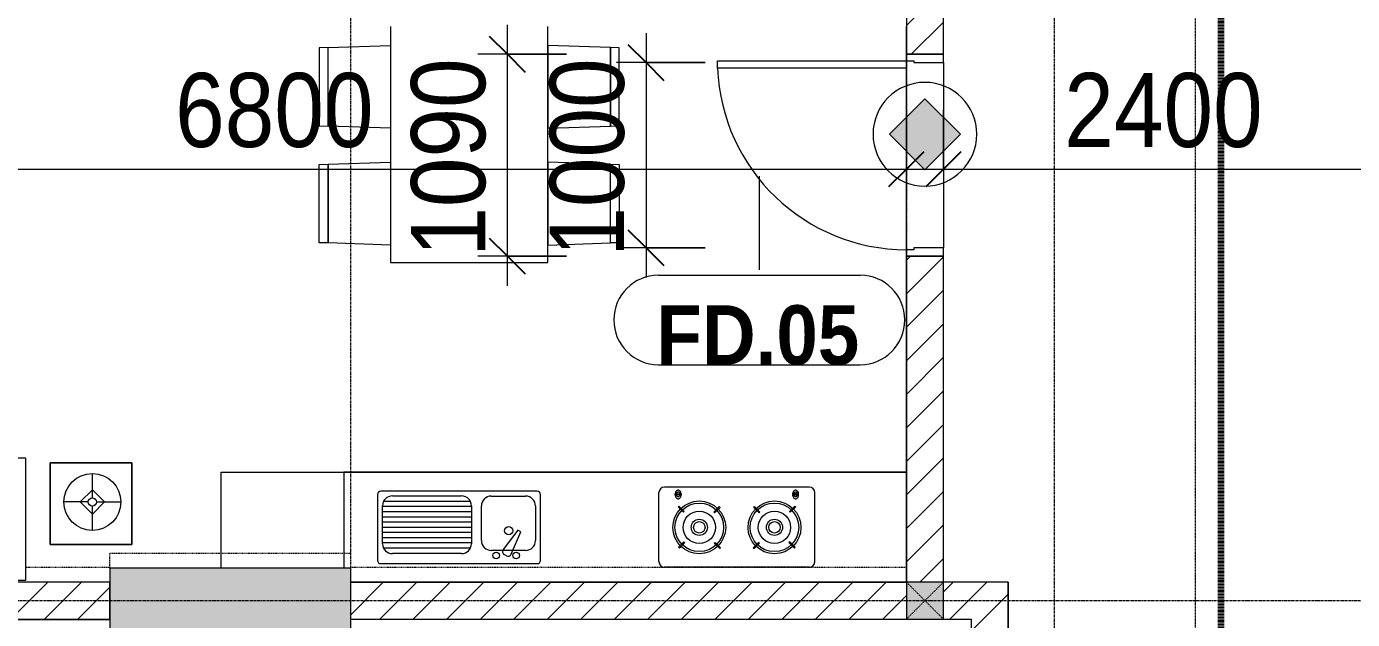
# Model space of a CAD drawing. Header units: millimetres. Extents: x 1591 to 240306, y -15958 to 82755.
# Drawn here: x 48104 to 55262, y 61635 to 64837 of the extents above; entities that cross this region are included whole.
import ezdxf

# ---------------------------------------------------------------- set-up
doc = ezdxf.new("R2010")
doc.units = ezdxf.units.MM
for name, pattern in [('1 NÉT CALL OUT', [6, 3, -3]), ('Dash', [6, 3, -3]), ('Dash 1_8_', [6.35, 3.175, -3.175]), ('Dash Dot 3_16_', [7.9375, 4.7625, -1.5875, 0, -1.5875]), ('Grid Line', [22.225, 12.7, -3.175, 3.175, -3.175])]:
    doc.linetypes.add(name, pattern=pattern)
for name, color, linetype, lineweight in [('0-1', 7, 'Continuous', 5), ('A-ANNO-DIMS', 211, 'Continuous', 9), ('A-ANNO-DIMS-160', 211, 'Continuous', 9), ('A-ANNO-NOTE', 131, 'Continuous', 9), ('A-AREA', 32, 'Dash 1_8_', 9), ('A-DETL-1', 90, '1 NÉT CALL OUT', 100), ('A-DETL-GENF-2', 1, 'Continuous', 9), ('A-DOOR-3', 1, 'Continuous', 9), ('A-DOOR-FRAM-1', 1, 'Continuous', 9), ('A-DOOR-IDEN', 31, 'Continuous', 9), ('A-FLOR', 192, 'Continuous', 9), ('A-FLOR-1', 250, 'Continuous', 9), ('A-FLOR-2', 9, 'Continuous', 9), ('A-WALL', 113, 'Continuous', 9), ('A-WALL-3', 113, 'Continuous', 18), ('A-WALL-PATT-2', 111, 'Continuous', 9), ('G-ANNO-SYMB-1', 111, 'Dash Dot 3_16_', 18), ('I-FURN', 30, 'Continuous', 9), ('I-FURN-1', 254, 'Continuous', 9), ('S-COLS', 52, 'Continuous', 9), ('S-COLS-1', 52, 'Continuous', 5), ('S-COLS-2', 7, 'Continuous', 18), ('S-COLS-5', 52, 'Continuous', 18), ('S-COLS-HDLN', 52, 'Dash', 9), ('S-GRID-1', 1, 'Grid Line', 9)]:
    doc.layers.add(name, color=color, linetype=linetype, lineweight=lineweight)
doc.styles.add('Arial_B_3', font='arialbd_0.ttf', dxfattribs={"width": 0.9, "height": 320})
doc.styles.add('UTM Avo', font='UTM Avo.ttf', dxfattribs={"width": 0.9, "height": 400})
doc.dimstyles.new('1_Dim_chi_tiet_2_5', dxfattribs={"dimscale": 304.8, "dimtxt": 399.720379, "dimasz": 0.629921, "dimexe": 0.524934, "dimexo": 0.0625, "dimgap": 0.052493, "dimtad": 1, "dimdec": 0, "dimrnd": 5, "dimzin": 0, "dimdsep": 46, "dimtxsty": 'UTM Avo', "dimblk1": 'OBLIQUE', "dimblk2": 'OBLIQUE', "dimsah": 1, "dimcen": 0.09, "dimdle": 0.524934, "dimazin": 0, "dimtfac": 1, "dimtdec": 4, "dimtix": 1, "dimtmove": 0, "dimatfit": 3, "dimfxl": 1.049869, "dimfxlon": 1, "dimtvp": 1, "dimtolj": 1, "dimtzin": 0, "dimarcsym": 2})
doc.dimstyles.new('1_Dim_chi_tiet_2_5_1', dxfattribs={"dimscale": 304.8, "dimtxt": 399.720379, "dimasz": 0.629921, "dimexe": 0.524934, "dimexo": 0.0625, "dimgap": 0.052493, "dimtad": 1, "dimdec": 0, "dimrnd": 5, "dimzin": 0, "dimdsep": 46, "dimtxsty": 'UTM Avo', "dimblk1": 'OBLIQUE', "dimblk2": 'OBLIQUE', "dimsah": 1, "dimcen": 0.09, "dimdle": 0.524934, "dimazin": 0, "dimtfac": 1, "dimtdec": 4, "dimtix": 1, "dimtmove": 0, "dimatfit": 3, "dimfxl": 1.049869, "dimfxlon": 1, "dimtvp": 1, "dimtolj": 1, "dimtzin": 0, "dimarcsym": 2})
pattern_1 = [(45, (11001.35, 0), (-90.50967, 90.50967), [])]

# ---------------------------------------------------------------- blocks, each defined once
blk = doc.blocks.new('NCV_TKTC_KET CAU_rvt-1-TKCS_MB TẦNG 3-4')
at = {"layer": 'S-COLS-1'}
blk.add_hatch(color=256, dxfattribs=at).paths.add_polyline_path([(38852.6, 61561.9), (38852.6, 61911.9), (37552.6, 61911.9), (37552.6, 61561.9), (38382.5, 61561.9)])
at = {"layer": 'A-FLOR-1'}
blk.add_line((36352.6, 61635.3), (37552.6, 61635.3), dxfattribs=at)
at = {"layer": 'S-COLS-2'}
for p, q in [((37552.6, 61911.9), (37552.6, 61561.9)), ((38852.6, 61911.9), (37552.6, 61911.9)), ((38852.6, 61561.9), (38852.6, 61911.9))]:
    blk.add_line(p, q, dxfattribs=at)
blk = doc.blocks.new('LOBBY_SOFA_1 - LOBBY_SOFA_1-901220-TKCS_MB TẦNG 3-4')
at = {"layer": 'I-FURN'}
for p, q in [((-2556, 0), (-2556, -660)), ((-708, 0), (-2556, 0)), ((-708, -660), (-708, 0)), ((-2457, -66), (-2457, -660)), ((-807, -66), (-2457, -66)), ((-807, -660), (-807, -66)), ((-807, -143), (-2457, -143)), ((-1907, -143), (-1907, -660)), ((-1357, -143), (-1357, -660)), ((-3128.2, -193.5), (-2688.2, -193.5)), ((-3128.2, -633.5), (-3128.2, -193.5)), ((-2688.2, -193.5), (-2688.2, -633.5)), ((-2915.4, -269), (-2915.4, -401)), ((-2915.4, -357), (-2981.4, -423)), ((-2849.4, -423), (-2915.4, -357)), ((-2937.4, -423), (-3069.4, -423)), ((-2981.4, -423), (-2915.4, -489)), ((-2915.4, -489), (-2849.4, -423)), ((-2893.4, -423), (-2761.4, -423)), ((-2915.4, -445), (-2915.4, -577)), ((-2688.2, -633.5), (-3128.2, -633.5)), ((-2556, -660), (-708, -660)), ((-2172.3, -1064.5), (-2172.3, -1504.5)), ((-1160.3, -1020.5), (-2128.3, -1020.5)), ((-1116.3, -1504.5), (-1116.3, -1064.5)), ((-2128.3, -1548.5), (-1160.3, -1548.5))]:
    blk.add_line(p, q, dxfattribs=at)
for radius in [154, 22]:
    blk.add_circle((-2915.4, -423), radius, dxfattribs=at)
for centre, start, end in [((-2128.3, -1064.5), 90, 180), ((-1160.3, -1064.5), 0, 90), ((-2128.3, -1504.5), 180, 270), ((-1160.3, -1504.5), 270, 0)]:
    blk.add_arc(centre, 44, start, end, dxfattribs=at)
at = {"layer": 'I-FURN-1'}
for p, q in [((-708, 0), (-2556, 0)), ((-2556, 0), (-2556, -660)), ((-708, -660), (-708, 0)), ((-2688.2, -193.5), (-3128.2, -193.5)), ((-3128.2, -193.5), (-3128.2, -633.5)), ((-2688.2, -633.5), (-2688.2, -193.5)), ((-3128.2, -633.5), (-2688.2, -633.5)), ((-2556, -660), (-708, -660)), ((-2172.3, -1064.5), (-2172.3, -1504.5)), ((-1160.3, -1020.5), (-2128.3, -1020.5)), ((-1116.3, -1504.5), (-1116.3, -1064.5)), ((-2128.3, -1548.5), (-1160.3, -1548.5))]:
    blk.add_line(p, q, dxfattribs=at)
for centre, start, end in [((-2128.3, -1064.5), 90, 180), ((-1160.3, -1064.5), 0, 90), ((-2128.3, -1504.5), 180, 270), ((-1160.3, -1504.5), 270, 0)]:
    blk.add_arc(centre, 44, start, end, dxfattribs=at)
blk = doc.blocks.new('HE BEP A1 - HE BEP A 2-V187-TKCS_MB TẦNG 3-4')
at = {"layer": 'I-FURN'}
for p, q in [((0, 0), (662.4, 0)), ((0, -519.4), (0, 0)), ((662.4, 0), (662.4, -519.4)), ((662.4, 0), (662.4, -519.4)), ((3700, 0), (662.4, 0)), ((844.9, -120.7), (844.9, -476.9)), ((1706.9, -103.2), (862.4, -103.2)), ((924.9, -128.9), (1298.3, -128.9)), ((1459, -129.9), (1644.4, -129.9)), ((1724.4, -476.9), (1724.4, -120.7)), ((2364, -483.2), (2364, -111.2)), ((3175.6, -81.2), (2394, -81.2)), ((2451.6, -118.3), (2484.1, -118.3)), ((2451.6, -122.3), (2451.6, -118.3)), ((2484.1, -122.3), (2451.6, -122.3)), ((2484.1, -118.3), (2484.1, -122.3)), ((3085.5, -118.3), (3085.5, -122.3)), ((3118, -118.3), (3085.5, -118.3)), ((3085.5, -122.3), (3118, -122.3)), ((3118, -122.3), (3118, -118.3)), ((3205.6, -483.2), (3205.6, -111.2)), ((871.5, -386.8), (871.5, -182.3)), ((871.5, -184.9), (1351.6, -184.9)), ((871.5, -212.9), (1351.6, -212.9)), ((877.9, -156.9), (1345.2, -156.9)), ((1351.6, -182.3), (1351.6, -386.8)), ((1405.6, -369.9), (1405.6, -183.2)), ((1697.8, -183.2), (1697.8, -369.9)), ((2471.8, -183.9), (2467.4, -188.3)), ((2467.4, -188.3), (2496.5, -217.4)), ((2500.9, -213), (2471.8, -183.9)), ((2496.5, -217.4), (2500.9, -213)), ((2689.3, -186.7), (2660.2, -215.8)), ((2664.6, -220.2), (2693.7, -191.1)), ((2693.7, -191.1), (2689.3, -186.7)), ((2875.9, -191.1), (2880.3, -186.7)), ((2905, -220.2), (2875.9, -191.1)), ((2880.3, -186.7), (2909.4, -215.8)), ((3068.7, -213), (3097.9, -183.9)), ((3073.1, -217.4), (3068.7, -213)), ((3102.3, -188.3), (3073.1, -217.4)), ((3097.9, -183.9), (3102.3, -188.3)), ((871.5, -240.9), (1351.6, -240.9)), ((871.5, -268.9), (1351.6, -268.9)), ((2660.2, -215.8), (2664.6, -220.2)), ((2909.4, -215.8), (2905, -220.2)), ((871.5, -296.9), (1351.6, -296.9)), ((871.5, -324.9), (1351.6, -324.9)), ((871.5, -352.9), (1351.6, -352.9)), ((1602.7, -313.4), (1523.8, -418.4)), ((1566.6, -443.1), (1618.1, -322.3)), ((1618.1, -322.3), (1602.7, -313.4)), ((871.5, -380.9), (1351.6, -380.9)), ((876.4, -408.9), (1346.8, -408.9)), ((1644.4, -423.2), (1459, -423.2)), ((2470.1, -405.9), (2499.2, -376.7)), ((2474.5, -410.3), (2470.1, -405.9)), ((2503.6, -381.1), (2474.5, -410.3)), ((2499.2, -376.7), (2503.6, -381.1)), ((2663, -383.9), (2667.3, -379.5)), ((2692.1, -413), (2663, -383.9)), ((2667.3, -379.5), (2696.5, -408.6)), ((2696.5, -408.6), (2692.1, -413)), ((2902.3, -379.5), (2873.2, -408.6)), ((2873.2, -408.6), (2877.5, -413)), ((2877.5, -413), (2906.7, -383.9)), ((2906.7, -383.9), (2902.3, -379.5)), ((3070.4, -376.7), (3066, -381.1)), ((3066, -381.1), (3095.1, -410.3)), ((3099.5, -405.9), (3070.4, -376.7)), ((3095.1, -410.3), (3099.5, -405.9)), ((862.4, -494.4), (1706.9, -494.4)), ((1298.3, -440.1), (924.9, -440.1)), ((1541.1, -452.3), (1528.6, -445.1)), ((3175.6, -513.2), (2394, -513.2))]:
    blk.add_line(p, q, dxfattribs=at)
for centre, radius in [((2581.9, -298.5), 142.6), ((2581.9, -298.5), 131.3), ((2581.9, -298.5), 87.2), ((2987.7, -298.5), 142.6), ((2987.7, -298.5), 131.3), ((2987.7, -298.5), 87.2), ((2581.9, -298.5), 43.6), ((2581.9, -298.5), 30.9), ((2987.7, -298.5), 43.6), ((2987.7, -298.5), 30.9), ((1552.8, -316.6), 22.2), ((1485.9, -449.9), 17.8), ((1592.6, -449.9), 17.8)]:
    blk.add_circle(centre, radius, dxfattribs=at)
for centre, radius, start, end in [((862.4, -120.7), 17.5, 90, 180), ((924.9, -182.3), 53.3, 90, 180), ((1298.3, -182.3), 53.3, 0, 90), ((1459, -183.2), 53.3, 90, 180), ((1644.4, -183.2), 53.3, 0, 90), ((1706.9, -120.7), 17.5, 0, 90), ((2394, -111.2), 30, 90, 180), ((2485.1, -120.7), 33.5, 163.94189, 180), ((2485.1, -120.7), 33.5, 180, 196.05811), ((2476.6, -118.2), 24.7, 145.20397, 163.94189), ((2476.6, -123.1), 24.7, 196.05811, 214.79603), ((2467.8, -120.3), 11.6, 9.71775, 170.28225), ((2467.8, -120.3), 11.6, 189.9102, 350.0898), ((2471.3, -114.5), 18.1, 120.79762, 145.20397), ((2471.3, -126.9), 18.1, 214.79603, 239.20238), ((2467.9, -108.8), 11.5, 90, 120.79762), ((2467.9, -132.6), 11.5, 239.20238, 270), ((2467.9, -108.8), 11.5, 59.20238, 90), ((2467.9, -132.6), 11.5, 270, 300.79762), ((2464.5, -114.5), 18.1, 34.79603, 59.20238), ((2464.5, -126.9), 18.1, 300.79762, 325.20397), ((2459.1, -118.2), 24.7, 16.05811, 34.79603), ((2459.1, -123.1), 24.7, 325.20397, 343.94189), ((2450.6, -120.7), 33.5, 0, 16.05811), ((2450.6, -120.7), 33.5, 343.94189, 0), ((3119, -120.7), 33.5, 163.94189, 180), ((3119, -120.7), 33.5, 180, 196.05811), ((3110.5, -118.2), 24.7, 145.20397, 163.94189), ((3110.5, -123.1), 24.7, 196.05811, 214.79603), ((3105.2, -114.5), 18.1, 120.79762, 145.20397), ((3105.2, -126.9), 18.1, 214.79603, 239.20238), ((3101.8, -120.3), 11.6, 9.71775, 170.28225), ((3101.8, -120.3), 11.6, 189.9102, 350.0898), ((3101.8, -108.8), 11.5, 90, 120.79762), ((3101.8, -132.6), 11.5, 239.20238, 270), ((3101.8, -108.8), 11.5, 59.20238, 90), ((3101.8, -132.6), 11.5, 270, 300.79762), ((3098.4, -114.5), 18.1, 34.79603, 59.20238), ((3098.4, -126.9), 18.1, 300.79762, 325.20397), ((3093, -118.2), 24.7, 16.05811, 34.79603), ((3093, -123.1), 24.7, 325.20397, 343.94189), ((3084.5, -120.7), 33.5, 0, 16.05811), ((3084.5, -120.7), 33.5, 343.94189, 0), ((3175.6, -111.2), 30, 360, 90), ((924.9, -386.8), 53.3, 180, 270), ((1298.3, -386.8), 53.3, 270, 0), ((1459, -369.9), 53.3, 180, 270), ((1537.5, -429.7), 17.8, 140.53825, 240.0479), ((1644.4, -369.9), 53.3, 270, 0), ((862.4, -476.9), 17.5, 180, 270), ((1549.9, -436.9), 17.8, 240.0479, 339.46209), ((1706.9, -476.9), 17.5, 270, 0), ((2394, -483.2), 30, 180, 270), ((3175.6, -483.2), 30, 270, 0)]:
    blk.add_arc(centre, radius, start, end, dxfattribs=at)
at = {"layer": 'I-FURN-1'}
for p, q in [((0, 0), (3700, 0)), ((0, -519.4), (0, 0))]:
    blk.add_line(p, q, dxfattribs=at)
blk = doc.blocks.new('RES_BAN AN 1 - RES_BAN AN 1-V124-TKCS_MB TẦNG 3-4')
at = {"layer": 'I-FURN-1'}
for p, q in [((-425, 0), (-425, -1275)), ((425, -1275), (425, 0)), ((-761.9, -113.5), (-809.6, -115.1)), ((-809.6, -115.1), (-809.6, -536.9)), ((-761.9, -113.5), (-425, -102.3)), ((-761.9, -538.5), (-761.9, -113.5)), ((-761.9, -538.5), (-761.9, -113.5)), ((-425, -102.3), (-425, -549.7)), ((425, -102.3), (425, -549.7)), ((761.9, -113.5), (425, -102.3)), ((761.9, -538.5), (761.9, -113.5)), ((761.9, -113.5), (761.9, -538.5)), ((809.6, -115.1), (761.9, -113.5)), ((809.6, -536.9), (809.6, -115.1)), ((-809.6, -536.9), (-761.9, -538.5)), ((-425, -549.7), (-761.9, -538.5)), ((425, -549.7), (761.9, -538.5)), ((761.9, -538.5), (809.6, -536.9)), ((-809.6, -745.3), (-761.9, -743.8)), ((-809.6, -1167.2), (-809.6, -745.3)), ((-761.9, -743.8), (-425, -732.5)), ((-761.9, -1168.8), (-761.9, -743.8)), ((-761.9, -743.8), (-761.9, -1168.8)), ((-425, -732.5), (-425, -1180)), ((425, -732.5), (425, -1180)), ((761.9, -743.8), (425, -732.5)), ((761.9, -743.8), (809.6, -745.3)), ((761.9, -1168.8), (761.9, -743.8)), ((761.9, -1168.8), (761.9, -743.8)), ((809.6, -745.3), (809.6, -1167.2)), ((-761.9, -1168.8), (-809.6, -1167.2)), ((-425, -1180), (-761.9, -1168.8)), ((425, -1180), (761.9, -1168.8)), ((809.6, -1167.2), (761.9, -1168.8)), ((-425, -1275), (425, -1275))]:
    blk.add_line(p, q, dxfattribs=at)
blk = doc.blocks.new('NCV_TKTC_TANG 3 - 4_rvt-2-TKCS_MB TẦNG 3-4')
at = {"layer": 'A-FLOR-2'}
for p, q in [((41852.6, 62431.3), (41852.6, 64836.9)), ((41852.6, 61836.9), (41852.6, 62431.3)), ((38852.6, 61836.9), (41852.6, 61836.9))]:
    blk.add_line(p, q, dxfattribs=at)
at = {"layer": 'I-FURN-1'}
for name, p in [('RES_BAN AN 1 - RES_BAN AN 1-V124-TKCS_MB TẦNG 3-4', (39492.6, 64836.9)), ('HE BEP A1 - HE BEP A 2-V187-TKCS_MB TẦNG 3-4', (38152.6, 62431.3))]:
    blk.add_blockref(name, p, dxfattribs=at)
at = {"layer": 'I-FURN-1', "rotation": 180}
blk.add_blockref('LOBBY_SOFA_1 - LOBBY_SOFA_1-901220-TKCS_MB TẦNG 3-4', (34542.6, 61846.9), dxfattribs=at)
blk = doc.blocks.new('G1_SOF - BO TRU - 200x200-3054293-TKCS_MB TẦNG 3-4')
at = {"layer": 'S-COLS'}
blk.add_hatch(color=256, dxfattribs=at).paths.add_polyline_path([(100, -100), (100, 100), (-100, 100), (-100, -100)])
at = {"layer": 'S-COLS-5'}
for p, q in [((100, 100), (-100, 100)), ((-100, 100), (-100, -100)), ((100, -100), (100, 100)), ((-100, -100), (100, -100))]:
    blk.add_line(p, q, dxfattribs=at)
at = {"layer": 'S-COLS-HDLN'}
for p, q in [((100, 100), (-100, -100)), ((-100, 100), (100, -100))]:
    blk.add_line(p, q, dxfattribs=at)
blk = doc.blocks.new('FD_05 - FD_05-1000x2200mm-835434-TKCS_MB TẦNG 3-4')
at = {"layer": 'A-DETL-GENF-2'}
for p, q in [((470, 100), (470, 1120)), ((470, 1120), (510, 1120)), ((510, 1120), (510, 100)), ((510, 100), (470, 100))]:
    blk.add_line(p, q, dxfattribs=at)
blk.add_arc((510, 100), 1020, 92.24747, 180, dxfattribs=at)
at = {"layer": 'A-DOOR-FRAM-1'}
for p, q in [((-510, 100), (-545, 100)), ((-545, 100), (-545, -100)), ((-510, 60), (-510, 100)), ((545, 100), (510, 100)), ((510, 100), (510, 60)), ((545, -100), (545, 100)), ((-500, 60), (-510, 60)), ((-500, -100), (-500, 60)), ((510, 60), (500, 60)), ((500, 60), (500, -100)), ((-545, -100), (-500, -100)), ((500, -100), (545, -100))]:
    blk.add_line(p, q, dxfattribs=at)
blk = doc.blocks.new('HDNDCT_GHI CHÚ CỬA CHỐNG CHÁY EI30 - HDNDCT_GHI CHÚ CỬA CHỐNG CHÁY EI30-2461928-TKCS_MB TẦNG 3-4')
at = {"layer": 'A-ANNO-NOTE'}
blk.add_hatch(color=256, dxfattribs=at).paths.add_polyline_path([(-1.2, 0), (0, 1.2), (1.2, 0), (0, -1.2)])
for p, q in [((0, 1.2), (-1.2, 0)), ((1.2, 0), (0, 1.2)), ((-1.2, 0), (0, -1.2)), ((0, -1.2), (1.2, 0))]:
    blk.add_line(p, q, dxfattribs=at)
for start, end in [(360, 180), (180, 360)]:
    blk.add_arc((0, 0), 1.75, start, end, dxfattribs=at)
blk = doc.blocks.new('DIMBLOCK151-TKCS_MB TẦNG 3-4')
at = {"layer": 'A-ANNO-DIMS-160'}
for p, q in [((53054, 64386.7), (53054, 63906.7)), ((53054, 64066.7), (53054, 64386.7)), ((55453.9, 64386.7), (55453.9, 63906.7)), ((55453.9, 64066.7), (55453.9, 64386.7)), ((52894, 64066.7), (55613.9, 64066.7))]:
    blk.add_line(p, q, dxfattribs=at)
at = {"layer": 'A-ANNO-DIMS-160', "lineweight": 25}
for p, q in [((53054, 64066.7), (53150, 64162.7)), ((55453.9, 64066.7), (55549.9, 64162.7)), ((53054, 64066.7), (52958, 63970.7)), ((55453.9, 64066.7), (55357.9, 63970.7))]:
    blk.add_line(p, q, dxfattribs=at)
at = {"layer": 'A-ANNO-DIMS-160', "color": 0, "insert": (53706.2, 64586.3), "char_height": 400, "width": 1314.636, "attachment_point": 1, "line_spacing_factor": 1.110334, "style": 'UTM Avo'}
blk.add_mtext('2400', dxfattribs=at)
blk = doc.blocks.new('_Oblique')
at = {"color": 0, "linetype": 'ByBlock', "lineweight": -2}
blk.add_line((-0.5, -0.5), (0.5, 0.5), dxfattribs=at)
blk = doc.blocks.new('STN_Door Tag - STN_Door Tag-1788670-TKCS_MB TẦNG 3-4')
at = {"layer": 'A-DOOR-IDEN'}
for p, q in [((-3.37, 1.495), (3.431, 1.495)), ((-3.37, -1.524), (3.431, -1.524))]:
    blk.add_line(p, q, dxfattribs=at)
for centre, start, end in [((-3.37, -0.015), 90, 270), ((3.431, -0.015), 270, 90)]:
    blk.add_arc(centre, 1.509, start, end, dxfattribs=at)
blk = doc.blocks.new('DIMBLOCK264-TKCS_MB TẦNG 3-4')
at = {"layer": 'A-ANNO-DIMS-160', "lineweight": 25}
for p, q in [((50699.8, 64686.9), (50603.8, 64782.9)), ((50699.8, 64686.9), (50795.8, 64590.9)), ((50699.8, 63596.9), (50603.8, 63692.9)), ((50699.8, 63596.9), (50795.8, 63500.9))]:
    blk.add_line(p, q, dxfattribs=at)
at = {"layer": 'A-ANNO-DIMS-160'}
for p, q in [((50699.8, 63436.9), (50699.8, 64846.9)), ((51019.8, 64686.9), (50539.8, 64686.9)), ((50699.8, 64686.9), (51019.8, 64686.9)), ((51019.8, 63596.9), (50539.8, 63596.9)), ((50699.8, 63596.9), (51019.8, 63596.9))]:
    blk.add_line(p, q, dxfattribs=at)
at = {"layer": 'A-ANNO-DIMS-160', "color": 0, "insert": (50180.2, 63594.2), "char_height": 400, "width": 1314.636, "attachment_point": 1, "rotation": 90, "line_spacing_factor": 1.110334, "style": 'UTM Avo'}
blk.add_mtext('1090', dxfattribs=at)
blk = doc.blocks.new('DIMBLOCK265-TKCS_MB TẦNG 3-4')
at = {"layer": 'A-ANNO-DIMS-160'}
for p, q in [((51448.5, 64801.9), (51448.5, 63481.9)), ((51768.5, 64641.9), (51288.5, 64641.9)), ((51448.5, 64641.9), (51768.5, 64641.9)), ((51768.5, 63641.9), (51288.5, 63641.9)), ((51448.5, 63641.9), (51768.5, 63641.9))]:
    blk.add_line(p, q, dxfattribs=at)
at = {"layer": 'A-ANNO-DIMS-160', "lineweight": 25}
for p, q in [((51448.5, 64641.9), (51352.5, 64737.9)), ((51448.5, 64641.9), (51544.5, 64545.9)), ((51448.5, 63641.9), (51352.5, 63737.9)), ((51448.5, 63641.9), (51544.5, 63545.9))]:
    blk.add_line(p, q, dxfattribs=at)
at = {"layer": 'A-ANNO-DIMS-160', "color": 0, "insert": (50928.9, 63594.2), "char_height": 400, "width": 1314.636, "attachment_point": 1, "rotation": 90, "line_spacing_factor": 1.110334, "style": 'UTM Avo'}
blk.add_mtext('1000', dxfattribs=at)
blk = doc.blocks.new('DIMBLOCK324-TKCS_MB TẦNG 3-4')
at = {"layer": 'A-ANNO-DIMS-160'}
for p, q in [((46053.9, 64386.7), (46053.9, 63906.7)), ((46053.9, 64066.7), (46053.9, 64386.7)), ((52854, 64386.7), (52854, 63906.7)), ((52854, 64066.7), (52854, 64386.7)), ((45893.9, 64066.7), (53014, 64066.7))]:
    blk.add_line(p, q, dxfattribs=at)
at = {"layer": 'A-ANNO-DIMS-160', "lineweight": 25}
for p, q in [((46053.9, 64066.7), (46149.9, 64162.7)), ((52854, 64066.7), (52950, 64162.7)), ((46053.9, 64066.7), (45957.9, 63970.7)), ((52854, 64066.7), (52758, 63970.7))]:
    blk.add_line(p, q, dxfattribs=at)
at = {"layer": 'A-ANNO-DIMS-160', "color": 0, "insert": (48906.2, 64586.3), "char_height": 400, "width": 1314.636, "attachment_point": 1, "line_spacing_factor": 1.110334, "style": 'UTM Avo'}
blk.add_mtext('6800', dxfattribs=at)

msp = doc.modelspace()

# ---------------------------------------------------------------- hatches: boundary and pattern name
at = {"layer": 'A-WALL-PATT-2'}
h = msp.add_hatch(dxfattribs=at)
h.set_pattern_fill('FP_1', color=256, style=0, pattern_type=2)
h.set_pattern_definition(pattern_1)
h.paths.add_polyline_path([(53054, 61836.9), (53054, 63596.9), (52854, 63596.9), (52854, 61836.9)])
h.paths.add_polyline_path([(52854, 64686.9), (53054, 64686.9), (53054, 65886.9), (52854, 65886.9), (52854, 64886.2)])
h = msp.add_hatch(dxfattribs=at)
h.set_pattern_fill('FP_1', color=256, style=0, pattern_type=2)
h.set_pattern_definition(pattern_1)
h.paths.add_polyline_path([(47771.8, 61636.9), (48554, 61636.9), (48554, 61836.9), (45353.9, 61836.9), (45353.9, 61636.9), (47178.9, 61636.9), (47178.9, 61640.3), (47228.9, 61640.3), (47228.9, 61636.9)])
h = msp.add_hatch(dxfattribs=at)
h.set_pattern_fill('FP_1', color=256, style=0, pattern_type=2)
h.set_pattern_definition(pattern_1)
h.paths.add_polyline_path([(53054, 61636.9), (53403.9, 61636.9), (53403.9, 61836.9), (53054, 61836.9), (53054, 61711.7)])
h.paths.add_polyline_path([(52607.9, 61636.9), (52854, 61636.9), (52854, 61836.9), (49852.3, 61836.9), (49852.3, 61636.9)])
h = msp.add_hatch(dxfattribs=at)
h.set_pattern_fill('FP_1', color=256, style=0, pattern_type=2)
h.set_pattern_definition(pattern_1)
h.paths.add_polyline_path([(53403.9, 58736.9), (53403.9, 61636.9), (53203.9, 61636.9), (53203.9, 58736.9)])

# ---------------------------------------------------------------- linework, layer by layer
at = {"layer": 'A-AREA'}
for p, q in [((52854, 64651.9), (52854, 63631.9)), ((52854, 63631.9), (52854, 62431.3)), ((52854, 62431.3), (52854, 61915.7)), ((48554, 61993.4), (49154, 61993.4)), ((48554, 61911.9), (48554, 61993.4)), ((49154, 61993.4), (49854, 61993.4)), ((48554, 61916.8), (48099.9, 61916.8)), ((52854, 61915.7), (49854, 61915.7))]:
    msp.add_line(p, q, dxfattribs=at)
at = {"layer": 'A-DETL-1'}
msp.add_line((54553.9, 52256.9), (54553.9, 71435.3), dxfattribs=at)
at = {"layer": 'A-DOOR-IDEN'}
msp.add_line((52059.9, 64028.5), (52059.9, 63523.8), dxfattribs=at)
at = {"layer": 'A-FLOR'}
msp.add_line((53404, 61836.9), (53404, 58736.9), dxfattribs=at)
at = {"layer": 'A-WALL'}
for p, q in [((52854, 63631.9), (52854, 64651.9)), ((53054, 64641.9), (53054, 63641.9))]:
    msp.add_line(p, q, dxfattribs=at)
at = {"layer": 'A-WALL-3'}
for p, q in [((52854, 66736.9), (52854, 64686.9)), ((53054, 64686.9), (53054, 65886.9)), ((52854, 64686.9), (53054, 64686.9)), ((52854, 63596.9), (52854, 61836.9)), ((53054, 63596.9), (52854, 63596.9)), ((53054, 61836.9), (53054, 63596.9)), ((48554, 61836.9), (46053.9, 61836.9)), ((48554, 61636.9), (48554, 61836.9)), ((52854, 61836.9), (49852.3, 61836.9)), ((49852.3, 61836.9), (49852.3, 61636.9)), ((53403.9, 61836.9), (53054, 61836.9)), ((53403.9, 58736.9), (53403.9, 61836.9)), ((47228.9, 61636.9), (48554, 61636.9)), ((49852.3, 61636.9), (52854, 61636.9)), ((53054, 61636.9), (53203.9, 61636.9)), ((53203.9, 61636.9), (53203.9, 58736.9))]:
    msp.add_line(p, q, dxfattribs=at)
at = {"layer": 'G-ANNO-SYMB-1'}
msp.add_line((54412.7, 82373.8), (54412.7, 13320.5), dxfattribs=at)
at = {"layer": 'S-GRID-1'}
for p, q in [((49853.9, 19175.3), (49853.9, 76690.4)), ((53653.9, 19175.3), (53653.9, 76690.4)), ((139245.7, 61736.9), (45492.6, 61736.9))]:
    msp.add_line(p, q, dxfattribs=at)

# ---------------------------------------------------------------- block references
at = {"layer": '0-1'}
for name in ['NCV_TKTC_KET CAU_rvt-1-TKCS_MB TẦNG 3-4', 'NCV_TKTC_TANG 3 - 4_rvt-2-TKCS_MB TẦNG 3-4']:
    msp.add_blockref(name, (11001.4, 0), dxfattribs=at)
at = {"layer": 'A-ANNO-NOTE', "xscale": 160, "yscale": 160, "zscale": 160}
msp.add_blockref('HDNDCT_GHI CHÚ CỬA CHỐNG CHÁY EI30 - HDNDCT_GHI CHÚ CỬA CHỐNG CHÁY EI30-2461928-TKCS_MB TẦNG 3-4', (52954, 64255.3), dxfattribs=at)
at = {"layer": 'A-DOOR-3', "rotation": 89.99999999999991}
msp.add_blockref('FD_05 - FD_05-1000x2200mm-835434-TKCS_MB TẦNG 3-4', (52954, 64141.9), dxfattribs=at)
at = {"layer": 'A-DOOR-IDEN', "xscale": 159.9999999999999, "yscale": 159.9999999999999, "zscale": 159.9999999999999}
msp.add_blockref('STN_Door Tag - STN_Door Tag-1788670-TKCS_MB TẦNG 3-4', (52055.1, 63254.9), dxfattribs=at)
at = {"layer": 'S-COLS'}
msp.add_blockref('G1_SOF - BO TRU - 200x200-3054293-TKCS_MB TẦNG 3-4', (52954, 61736.9), dxfattribs=at)

# ---------------------------------------------------------------- texts
at = {"layer": 'A-DOOR-IDEN', "insert": (52051.8, 63169.5), "char_height": 320, "width": 1124.64, "attachment_point": 5, "line_spacing_factor": 0.936439, "style": 'Arial_B_3'}
msp.add_mtext('\\pt7.2,14.4,21.6,28.8,36,43.2,50.4,57.6,64.8,72,79.2,86.4,93.6,100.8,108,115.2,122.4,129.6,136.8,144,151.2,158.4,165.6,172.8,180,187.2,194.4,201.6,208.8,216,223.2,230.4;FD.05', dxfattribs=at)

# ---------------------------------------------------------------- dimensions: what is measured, and where the dimension line sits
at = {"layer": 'A-ANNO-DIMS'}
for base, p1, p2, override, picture, middle in [((50699.8, 64686.9), (51019.8, 63596.9), (51019.8, 64686.9), {"dimpost": '<>', "dimfxl": 1090}, 'DIMBLOCK264-TKCS_MB TẦNG 3-4', (50476.8, 64141.9)), ((51448.5, 63641.9), (51768.5, 64641.9), (51768.5, 63641.9), {"dimpost": '<>', "dimfxl": 1000}, 'DIMBLOCK265-TKCS_MB TẦNG 3-4', (51225.5, 64141.9))]:
    dim = msp.add_linear_dim(base=base, p1=p1, p2=p2, angle=90, dimstyle='1_Dim_chi_tiet_2_5_1', override=override, dxfattribs=at)
    dim.commit()
    dim.dimension.update_dxf_attribs({"geometry": picture, "text_midpoint": middle})
for base, p1, p2, dimstyle, override, picture, middle in [((52854, 64066.7), (46053.9, 64386.7), (52854, 64386.7), '1_Dim_chi_tiet_2_5_1', {"dimpost": '<>', "dimfxl": 6800.071331}, 'DIMBLOCK324-TKCS_MB TẦNG 3-4', (49454, 64289.7)), ((55453.9, 64066.7), (53054, 64386.7), (55453.9, 64386.7), '1_Dim_chi_tiet_2_5', {"dimpost": '<>', "dimfxl": 2399.928669}, 'DIMBLOCK151-TKCS_MB TẦNG 3-4', (54254, 64289.7))]:
    dim = msp.add_linear_dim(base=base, p1=p1, p2=p2, dimstyle=dimstyle, override=override, dxfattribs=at)
    dim.commit()
    dim.dimension.update_dxf_attribs({"geometry": picture, "text_midpoint": middle})

doc.saveas('drawing.dxf')
